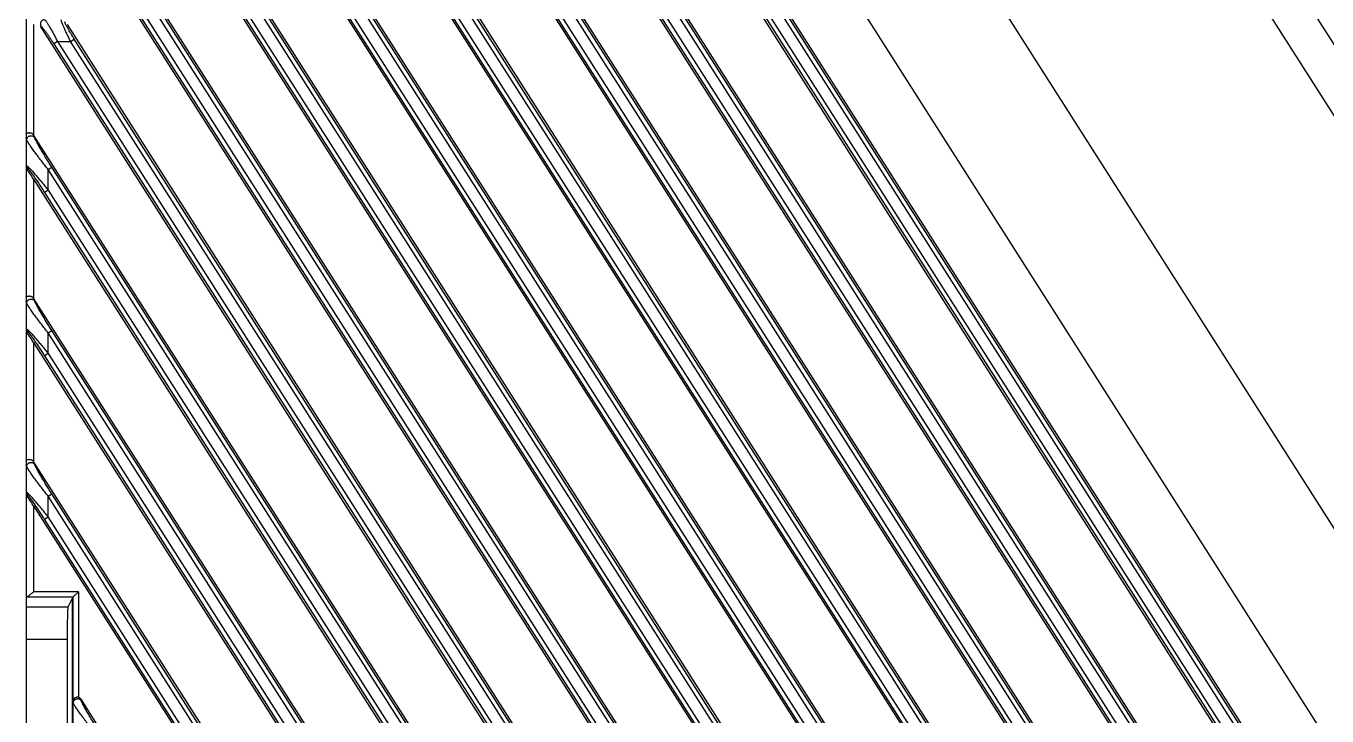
# Model space of a CAD drawing. Header units: millimetres. Extents: x 620 to 19791, y 2539 to 6969.
# Drawn here: x 2524.7 to 2644.8, y 3774.5 to 3838.2 of the extents above; entities that cross this region are included whole.
import ezdxf

# ---------------------------------------------------------------- set-up
doc = ezdxf.new("R2010")
doc.units = ezdxf.units.MM

msp = doc.modelspace()

# ---------------------------------------------------------------- linework, layer by layer
at = {"color": 7, "linetype": 'Continuous'}
for p, q in [((2524.70388, 3988.37829), (2524.70388, 3651.37829)), ((2567.99077, 3957.96458), (2646.33998, 3834.98095)), ((2527.09813, 3957.01259), (2719.04746, 3655.71251)), ((2691.47126, 3757.62498), (2565.76731, 3954.94065)), ((2543.2755, 3952.09196), (2731.41596, 3656.77059)), ((2711.99518, 3655.83875), (2525.43843, 3948.67418)), ((2710.40906, 3657.23921), (2526.75527, 3945.51792)), ((2710.74513, 3657.45331), (2527.09134, 3945.73202)), ((2525.40388, 3944.63387), (2709.46709, 3655.71251)), ((2526.41919, 3943.38777), (2708.85233, 3657.0251)), ((2526.75527, 3943.60187), (2709.1884, 3657.23921)), ((2702.39109, 3655.83875), (2525.43843, 3933.59879)), ((2700.80498, 3657.23921), (2526.75527, 3930.44253)), ((2701.14105, 3657.45331), (2527.09134, 3930.65663)), ((2525.40388, 3929.55848), (2699.86301, 3655.71251)), ((2526.75527, 3928.52648), (2699.58432, 3657.23921)), ((2526.41919, 3928.31238), (2699.24825, 3657.0251)), ((2695.50123, 3651.57829), (2525.43843, 3918.52341)), ((2693.94637, 3652.92968), (2526.75527, 3915.36714)), ((2694.28244, 3653.14378), (2527.09134, 3915.58124)), ((2525.40388, 3914.48309), (2692.89271, 3651.57829)), ((2692.38964, 3652.71558), (2526.41919, 3913.23699)), ((2692.72571, 3652.92968), (2526.75527, 3913.45109)), ((2685.89714, 3651.57829), (2525.43843, 3903.44802)), ((2684.34229, 3652.92968), (2526.75527, 3900.29175)), ((2684.67836, 3653.14378), (2527.09134, 3900.50586)), ((2525.40388, 3899.4077), (2683.28863, 3651.57829)), ((2682.78556, 3652.71558), (2526.41919, 3898.1616)), ((2683.12163, 3652.92968), (2526.75527, 3898.37571)), ((2676.29306, 3651.57829), (2525.43843, 3888.37263)), ((2675.07428, 3653.14378), (2527.09134, 3885.43047)), ((2674.73821, 3652.92968), (2526.75527, 3885.21637)), ((2673.18148, 3652.71558), (2526.41919, 3883.08622)), ((2673.51755, 3652.92968), (2526.75527, 3883.30032)), ((2529.53809, 3877.8429), (2673.68455, 3651.57829)), ((2666.68898, 3651.57829), (2529.78631, 3866.47244)), ((2529.53809, 3862.76751), (2661.44668, 3655.71251)), ((2665.13413, 3652.92968), (2531.06479, 3863.37637)), ((2665.4702, 3653.14378), (2531.40087, 3863.59047)), ((2663.5774, 3652.71558), (2530.72872, 3861.24622)), ((2663.91347, 3652.92968), (2531.06479, 3861.46032)), ((2654.37069, 3655.83875), (2529.78631, 3851.39705)), ((2652.78457, 3657.23921), (2531.06479, 3848.30098)), ((2653.12064, 3657.45331), (2531.40087, 3848.51509)), ((2529.53809, 3847.69212), (2651.8426, 3655.71251)), ((2530.72872, 3846.17083), (2651.22784, 3657.0251)), ((2531.06479, 3846.38494), (2651.56391, 3657.23921)), ((2525.40388, 3838.30325), (2525.40388, 3828.11801)), ((2526.00352, 3838.16491), (2642.23852, 3655.71251)), ((2526.00352, 3838.16491), (2526.08834, 3838.13249)), ((2644.76661, 3655.83875), (2528.5239, 3838.30325)), ((2527.59962, 3836.74878), (2527.26355, 3836.53468)), ((2527.26355, 3836.53468), (2641.62376, 3657.0251)), ((2527.59962, 3836.74878), (2641.95983, 3657.23921)), ((2527.59962, 3836.74878), (2528.82028, 3836.74878)), ((2528.82028, 3836.74878), (2529.15635, 3836.96288)), ((2643.18049, 3657.23921), (2528.82028, 3836.74878)), ((2643.51656, 3657.45331), (2529.15635, 3836.96288)), ((2524.76288, 3827.65458), (2524.70388, 3827.85698)), ((2524.76288, 3825.26288), (2524.76288, 3827.65458)), ((2525.49743, 3827.86868), (2525.43843, 3828.07108)), ((2635.16252, 3655.83875), (2525.43843, 3828.07108)), ((2524.70388, 3825.24569), (2524.76288, 3825.26288)), ((2524.71672, 3825.01714), (2524.82528, 3825.04878)), ((2525.40388, 3824.03076), (2525.40388, 3813.04262)), ((2525.40388, 3824.03076), (2632.63444, 3655.71251)), ((2526.75527, 3824.91481), (2527.09134, 3825.12892)), ((2526.75527, 3822.99877), (2526.75527, 3824.91481)), ((2633.57641, 3657.23921), (2526.75527, 3824.91481)), ((2633.91248, 3657.45331), (2527.09134, 3825.12892)), ((2526.75527, 3822.99877), (2526.41919, 3822.78466)), ((2526.75527, 3822.99877), (2632.35575, 3657.23921)), ((2526.41919, 3822.78466), (2632.01968, 3657.0251)), ((2524.76288, 3812.57919), (2524.70388, 3812.78159)), ((2524.76288, 3810.1875), (2524.76288, 3812.57919)), ((2525.49743, 3812.79329), (2525.43843, 3812.99569)), ((2625.55844, 3655.83875), (2525.43843, 3812.99569)), ((2524.70388, 3810.1703), (2524.76288, 3810.1875)), ((2524.71672, 3809.94175), (2524.82528, 3809.97339)), ((2526.75527, 3809.83943), (2527.09134, 3810.05353)), ((2526.75527, 3807.92338), (2526.75527, 3809.83943)), ((2623.97233, 3657.23921), (2526.75527, 3809.83943)), ((2624.3084, 3657.45331), (2527.09134, 3810.05353)), ((2525.40388, 3808.95538), (2525.40388, 3797.96723)), ((2525.40388, 3808.95538), (2623.03036, 3655.71251)), ((2526.75527, 3807.92338), (2526.41919, 3807.70928)), ((2526.41919, 3807.70928), (2622.4156, 3657.0251)), ((2526.75527, 3807.92338), (2622.75167, 3657.23921)), ((2524.76288, 3797.5038), (2524.70388, 3797.7062)), ((2525.49743, 3797.7179), (2525.43843, 3797.9203)), ((2618.66858, 3651.57829), (2525.43843, 3797.9203)), ((2524.76288, 3795.11211), (2524.76288, 3797.5038)), ((2524.76288, 3795.11211), (2524.70388, 3795.09491)), ((2524.71672, 3794.86636), (2524.82528, 3794.89801)), ((2526.75527, 3794.76404), (2527.09134, 3794.97814)), ((2526.75527, 3792.84799), (2526.75527, 3794.76404)), ((2617.11372, 3652.92968), (2526.75527, 3794.76404)), ((2617.44979, 3653.14378), (2527.09134, 3794.97814)), ((2525.40388, 3793.87999), (2525.40388, 3785.95334)), ((2525.40388, 3793.87999), (2616.06006, 3651.57829)), ((2526.41919, 3792.63389), (2526.75527, 3792.84799)), ((2615.89306, 3652.92968), (2526.75527, 3792.84799)), ((2615.55699, 3652.71558), (2526.41919, 3792.63389)), ((2529.53809, 3785.95334), (2525.40388, 3785.95334)), ((2529.53809, 3785.95334), (2529.03878, 3785.45402)), ((2529.53809, 3785.95334), (2529.53809, 3776.19691)), ((2528.57556, 3784.52729), (2524.70388, 3784.52729)), ((2529.03878, 3785.45402), (2524.74143, 3785.45402)), ((2529.03827, 3785.45334), (2528.57556, 3784.52729)), ((2528.95151, 3785.27971), (2528.95151, 3745.97688)), ((2529.03827, 3785.45334), (2529.03827, 3775.90033)), ((2528.50111, 3781.5314), (2524.70388, 3781.5314)), ((2528.50111, 3781.5314), (2528.50111, 3749.72519)), ((2529.80142, 3775.90249), (2529.78631, 3776.02011)), ((2609.06449, 3651.57829), (2529.78631, 3776.02011)), ((2529.06548, 3775.68839), (2529.03827, 3775.90033)), ((2529.06548, 3773.26492), (2529.06548, 3775.68839))]:
    msp.add_line(p, q, dxfattribs=at)
for centre, start, end in [((2525.16444, 3825.26378), 180.1282066, 212.3717934), ((2525.16444, 3810.1884), 180.1282066, 212.3717934), ((2525.16444, 3795.11301), 180.1281994, 212.3718006)]:
    msp.add_arc(centre, 0.40156, start, end, dxfattribs=at)
for centre, major_axis, ratio, start_param, end_param in [((2525.10541, 3827.84651), (-0.11727, 0.40235), 0.954439091, -1.274404564, -1.134442614), ((2525.40388, 3823.91678), (-0.69809, 1.10419), 0.046752518, -1.496980974, -0.118001159), ((2525.10541, 3812.77113), (-0.11727, 0.40235), 0.954439091, -1.274404564, -1.134442614), ((2525.40388, 3808.84139), (-0.69809, 1.10419), 0.046752518, -1.496980974, -0.118001159), ((2525.10541, 3797.69574), (-0.11727, 0.40235), 0.954439091, -1.274404564, -1.134442614), ((2525.40388, 3793.76601), (-0.69809, 1.10419), 0.046752518, -1.496980974, -0.118001159), ((2525.40388, 3785.44217), (0.7, 0), 0.052407779, 2.81259235, 3.141592654), ((2528.57967, 3781.5314), (0, 3), 0.026185922, 0.052359878, 1.570796327), ((2529.53809, 3785.45265), (0.5, 0), 0.052407779, 3.089232776, 3.115412715), ((2529.45115, 3775.7989), (-0.05201, 0.40504), 0.97951003, -1.123244938, -0.349372502)]:
    msp.add_ellipse(centre, major_axis=major_axis, ratio=ratio, start_param=start_param, end_param=end_param, dxfattribs=at)
for points, knots in [([(2526.42442, 3838.74604), (2526.38932, 3838.74579), (2526.31875, 3838.73576), (2526.22077, 3838.69331), (2526.13709, 3838.62649), (2526.07367, 3838.53998), (2526.03491, 3838.4399), (2526.02356, 3838.33322), (2526.04036, 3838.22752), (2526.06974, 3838.16236), (2526.08834, 3838.13249)], [0, 0, 0, 0, 0.124391307, 0.249104188, 0.374164231, 0.49947566, 0.624881582, 0.750199325, 0.87526245, 1, 1, 1, 1]), ([(2526.42442, 3838.74604), (2526.42645, 3838.74507), (2526.43072, 3838.74261), (2526.44011, 3838.73592), (2526.45326, 3838.72417), (2526.47054, 3838.70609), (2526.49019, 3838.68318), (2526.51213, 3838.65558), (2526.54619, 3838.61016), (2526.59344, 3838.54253), (2526.65497, 3838.44905), (2526.72316, 3838.34076), (2526.79716, 3838.21911), (2526.87613, 3838.08556), (2526.95929, 3837.94152), (2527.07726, 3837.73287), (2527.22967, 3837.45554), (2527.41466, 3837.10818), (2527.5379, 3836.86988), (2527.59962, 3836.74878)], [0, 0, 0, 0, 0.002908408, 0.006344798, 0.014865609, 0.025628895, 0.038625522, 0.053816253, 0.071144235, 0.111918859, 0.160312241, 0.215625893, 0.277141539, 0.344146948, 0.415950084, 0.491883982, 0.653614366, 0.824512977, 1, 1, 1, 1]), ([(2528.82028, 3836.74878), (2528.76005, 3836.86695), (2528.64255, 3837.10085), (2528.50071, 3837.39196), (2528.39319, 3837.61868), (2528.3179, 3837.78066), (2528.2476, 3837.93535), (2528.18308, 3838.08116), (2528.12512, 3838.21647), (2528.07447, 3838.3396), (2528.03189, 3838.44887), (2528.00231, 3838.53076), (2527.98344, 3838.58821), (2527.97245, 3838.62467), (2527.9639, 3838.65658), (2527.95783, 3838.68382), (2527.95466, 3838.70362), (2527.95357, 3838.71704), (2527.95344, 3838.72525), (2527.95395, 3838.73227), (2527.95532, 3838.73932), (2527.9575, 3838.74403), (2527.95965, 3838.74604)], [0, 0, 0, 0, 0.182099723, 0.359385614, 0.444610613, 0.526614486, 0.604640887, 0.677892865, 0.74554285, 0.806748775, 0.860681137, 0.906559451, 0.926261601, 0.94370547, 0.958835168, 0.971608917, 0.982013861, 0.98633733, 0.990086032, 0.993279909, 0.995954255, 1, 1, 1, 1]), ([(2529.15635, 3836.96288), (2529.0978, 3837.05479), (2528.98318, 3837.23725), (2528.81832, 3837.5076), (2528.66598, 3837.7662), (2528.5503, 3837.97116), (2528.46874, 3838.1227), (2528.41672, 3838.22325), (2528.3786, 3838.30088), (2528.35244, 3838.35732), (2528.3359, 3838.39476), (2528.32176, 3838.42878), (2528.31009, 3838.4592), (2528.30098, 3838.48587), (2528.29444, 3838.50867), (2528.29052, 3838.5275), (2528.28929, 3838.54077), (2528.28994, 3838.54926), (2528.29108, 3838.55412), (2528.29293, 3838.558), (2528.29474, 3838.55996), (2528.29572, 3838.56069)], [0, 0, 0, 0, 0.178962945, 0.353850398, 0.520013383, 0.671842544, 0.740323734, 0.802617235, 0.857752939, 0.882337188, 0.904778405, 0.924973914, 0.942829716, 0.95827255, 0.971250826, 0.981751979, 0.989831845, 0.993022113, 0.995709089, 0.997985062, 1, 1, 1, 1]), ([(2526.08834, 3838.13249), (2526.09286, 3838.13076), (2526.10272, 3838.12537), (2526.11818, 3838.11424), (2526.1362, 3838.09899), (2526.15666, 3838.07973), (2526.17946, 3838.05659), (2526.2146, 3838.0188), (2526.26317, 3837.96281), (2526.3262, 3837.88581), (2526.39554, 3837.79731), (2526.47027, 3837.69866), (2526.54952, 3837.59111), (2526.6325, 3837.47584), (2526.7493, 3837.31024), (2526.89955, 3837.09124), (2527.0816, 3836.81757), (2527.20285, 3836.62995), (2527.26355, 3836.53468)], [0, 0, 0, 0, 0.007283416, 0.016839677, 0.028704904, 0.042846512, 0.059200717, 0.077685031, 0.120655044, 0.170945891, 0.227724778, 0.290184421, 0.357567317, 0.429174258, 0.50436102, 0.663146931, 0.829654271, 1, 1, 1, 1]), ([(2525.40388, 3828.11801), (2525.38831, 3828.1364), (2525.35417, 3828.17063), (2525.29598, 3828.21316), (2525.23309, 3828.24639), (2525.16794, 3828.27034), (2525.10283, 3828.28558), (2525.03972, 3828.29303), (2524.98013, 3828.29391), (2524.92516, 3828.28957), (2524.88275, 3828.2826), (2524.85166, 3828.27574), (2524.82432, 3828.2688), (2524.79915, 3828.26141), (2524.77608, 3828.25437), (2524.76114, 3828.25003), (2524.74785, 3828.24676), (2524.73619, 3828.24494), (2524.72606, 3828.24501), (2524.7174, 3828.24783), (2524.71077, 3828.25394), (2524.70655, 3828.26289), (2524.70428, 3828.27422), (2524.70388, 3828.28258), (2524.70388, 3828.28712)], [0, 0, 0, 0, 0.092091584, 0.18383006, 0.274482035, 0.363041136, 0.448375981, 0.529457334, 0.605459136, 0.675765516, 0.739913312, 0.769538877, 0.797439263, 0.847676339, 0.869773536, 0.889640795, 0.907106864, 0.922074282, 0.934647364, 0.945488639, 0.956056535, 0.968086801, 0.982675139, 1, 1, 1, 1]), ([(2524.76288, 3827.65458), (2524.76341, 3827.67495), (2524.76788, 3827.71582), (2524.78454, 3827.77533), (2524.81075, 3827.83178), (2524.84582, 3827.88372), (2524.88886, 3827.92984), (2524.93878, 3827.96899), (2524.99432, 3828.00019), (2525.05407, 3828.02265), (2525.11653, 3828.03581), (2525.18013, 3828.03934), (2525.24327, 3828.03314), (2525.30435, 3828.01737), (2525.36184, 3827.99241), (2525.41427, 3827.95888), (2525.4603, 3827.91764), (2525.48603, 3827.88558), (2525.49743, 3827.86868)], [0, 0, 0, 0, 0.061113458, 0.12261373, 0.184534261, 0.2469212, 0.30974327, 0.37293634, 0.436397821, 0.5, 0.563602179, 0.62706366, 0.69025673, 0.7530788, 0.815465739, 0.87738627, 0.938886542, 1, 1, 1, 1]), ([(2526.75527, 3824.91481), (2526.64891, 3825.04838), (2526.4383, 3825.31503), (2526.1283, 3825.71408), (2525.87633, 3826.04425), (2525.68101, 3826.30421), (2525.54016, 3826.49386), (2525.40468, 3826.67871), (2525.27578, 3826.85734), (2525.15503, 3827.02789), (2525.04448, 3827.18788), (2524.9604, 3827.31359), (2524.9006, 3827.40648), (2524.86185, 3827.46866), (2524.8282, 3827.525), (2524.80025, 3827.57471), (2524.78118, 3827.61182), (2524.76948, 3827.63764), (2524.76485, 3827.64917), (2524.76288, 3827.65458)], [0, 0, 0, 0, 0.151037074, 0.300586009, 0.447016423, 0.518438802, 0.588236995, 0.655992416, 0.721177772, 0.783100586, 0.840847843, 0.893204992, 0.916878801, 0.938573395, 0.958017937, 0.974928192, 0.989012838, 0.994909412, 1, 1, 1, 1]), ([(2527.09134, 3825.12892), (2527.00891, 3825.2583), (2526.84555, 3825.51678), (2526.60476, 3825.90393), (2526.40847, 3826.22498), (2526.25547, 3826.479), (2526.14416, 3826.66585), (2526.03623, 3826.84934), (2525.93246, 3827.02835), (2525.83396, 3827.20137), (2525.74224, 3827.36622), (2525.67143, 3827.49745), (2525.62015, 3827.59597), (2525.5862, 3827.66322), (2525.55631, 3827.72489), (2525.53117, 3827.77988), (2525.51391, 3827.82113), (2525.50334, 3827.84987), (2525.49917, 3827.86269), (2525.49743, 3827.86868)], [0, 0, 0, 0, 0.145071419, 0.289149319, 0.431131403, 0.500907905, 0.569566999, 0.636803189, 0.702211068, 0.765230321, 0.825074156, 0.880596389, 0.906233317, 0.930093612, 0.951832194, 0.971044404, 0.987263898, 0.994098678, 1, 1, 1, 1]), ([(2524.76288, 3825.26288), (2524.76487, 3825.26335), (2524.76981, 3825.26316), (2524.77783, 3825.26067), (2524.78756, 3825.25602), (2524.79898, 3825.24919), (2524.81209, 3825.2402), (2524.83305, 3825.22438), (2524.86284, 3825.19936), (2524.90242, 3825.16339), (2524.94712, 3825.12047), (2524.99633, 3825.07128), (2525.0495, 3825.0165), (2525.1061, 3824.95677), (2525.18746, 3824.86921), (2525.29451, 3824.7511), (2525.42777, 3824.60058), (2525.56669, 3824.44073), (2525.70974, 3824.27362), (2525.85575, 3824.10083), (2526.00384, 3823.92358), (2526.15333, 3823.74285), (2526.30366, 3823.55941), (2526.50501, 3823.31158), (2526.65533, 3823.12426), (2526.75527, 3822.99877)], [0, 0, 0, 0, 0.002035539, 0.004765054, 0.008306015, 0.012701076, 0.017956175, 0.024063263, 0.03874547, 0.05651958, 0.07710574, 0.100208368, 0.125538478, 0.152824579, 0.181822412, 0.244101604, 0.310932732, 0.381226985, 0.45416706, 0.52912415, 0.605618642, 0.68327128, 0.761769829, 0.840872009, 1, 1, 1, 1]), ([(2524.70388, 3825.01557), (2524.70388, 3825.01639), (2524.70397, 3825.01785), (2524.70452, 3825.01977), (2524.70558, 3825.02113), (2524.70719, 3825.02169), (2524.70911, 3825.02144), (2524.71134, 3825.02057), (2524.71394, 3825.0191), (2524.71575, 3825.01785), (2524.71672, 3825.01714)], [0, 0, 0, 0, 0.134296037, 0.239838245, 0.32533598, 0.408087563, 0.508250413, 0.637794332, 0.801269639, 1, 1, 1, 1]), ([(2524.82528, 3825.04878), (2524.82705, 3825.0493), (2524.83024, 3825.04904), (2524.83444, 3825.04766), (2524.84001, 3825.04506), (2524.84793, 3825.03991), (2524.85847, 3825.03155), (2524.87058, 3825.02064), (2524.88417, 3825.00728), (2524.89915, 3824.99159), (2524.92186, 3824.96661), (2524.95284, 3824.93046), (2524.99258, 3824.88174), (2525.03566, 3824.82697), (2525.08148, 3824.76709), (2525.12954, 3824.70289), (2525.19732, 3824.61071), (2525.28503, 3824.48872), (2525.3927, 3824.3357), (2525.50327, 3824.17585), (2525.6158, 3824.01086), (2525.72962, 3823.84194), (2525.84426, 3823.67001), (2525.95935, 3823.49574), (2526.07461, 3823.31968), (2526.22843, 3823.08279), (2526.34307, 3822.90416), (2526.41919, 3822.78466)], [0, 0, 0, 0, 0.001987669, 0.00327679, 0.004800626, 0.008605147, 0.013450903, 0.019327774, 0.026205715, 0.034036142, 0.042763543, 0.062675157, 0.08546493, 0.110691162, 0.137955345, 0.16693249, 0.197335987, 0.261568131, 0.3292677, 0.399485999, 0.471568467, 0.545042064, 0.619552221, 0.694836565, 0.770679512, 0.846920223, 1, 1, 1, 1]), ([(2525.40388, 3813.04262), (2525.38831, 3813.06101), (2525.35417, 3813.09524), (2525.29598, 3813.13777), (2525.23309, 3813.171), (2525.16795, 3813.19495), (2525.10284, 3813.21019), (2525.03972, 3813.21764), (2524.98013, 3813.21853), (2524.92516, 3813.21419), (2524.88275, 3813.20722), (2524.85166, 3813.20035), (2524.82432, 3813.19341), (2524.79915, 3813.18602), (2524.77607, 3813.17898), (2524.76114, 3813.17464), (2524.74784, 3813.17137), (2524.73619, 3813.16955), (2524.72606, 3813.16963), (2524.7174, 3813.17244), (2524.71078, 3813.17855), (2524.70655, 3813.1875), (2524.70428, 3813.19883), (2524.70388, 3813.20719), (2524.70388, 3813.21173)], [0, 0, 0, 0, 0.092090402, 0.183826898, 0.274477817, 0.363035691, 0.448369191, 0.529449109, 0.605452074, 0.675762372, 0.739914311, 0.769541409, 0.797442952, 0.847680235, 0.869776058, 0.889643181, 0.907108643, 0.922075205, 0.93464812, 0.945488891, 0.95605748, 0.968087074, 0.982674967, 1, 1, 1, 1]), ([(2524.76288, 3812.57919), (2524.76341, 3812.59956), (2524.76788, 3812.64043), (2524.78454, 3812.69994), (2524.81075, 3812.75639), (2524.84582, 3812.80833), (2524.88886, 3812.85445), (2524.93878, 3812.89361), (2524.99432, 3812.9248), (2525.05407, 3812.94726), (2525.11653, 3812.96042), (2525.18013, 3812.96395), (2525.24327, 3812.95776), (2525.30435, 3812.94198), (2525.36184, 3812.91702), (2525.41427, 3812.88349), (2525.4603, 3812.84225), (2525.48603, 3812.81019), (2525.49743, 3812.79329)], [0, 0, 0, 0, 0.061113458, 0.12261373, 0.184534261, 0.2469212, 0.30974327, 0.37293634, 0.436397821, 0.5, 0.563602179, 0.62706366, 0.69025673, 0.7530788, 0.815465739, 0.87738627, 0.938886542, 1, 1, 1, 1]), ([(2526.75527, 3809.83943), (2526.64891, 3809.97299), (2526.4383, 3810.23964), (2526.1283, 3810.6387), (2525.87633, 3810.96886), (2525.68101, 3811.22883), (2525.54016, 3811.41848), (2525.40468, 3811.60333), (2525.27578, 3811.78195), (2525.15503, 3811.9525), (2525.04448, 3812.11249), (2524.9604, 3812.2382), (2524.9006, 3812.33109), (2524.86185, 3812.39327), (2524.8282, 3812.44961), (2524.80025, 3812.49932), (2524.78118, 3812.53643), (2524.76948, 3812.56225), (2524.76485, 3812.57378), (2524.76288, 3812.57919)], [0, 0, 0, 0, 0.151037074, 0.300586009, 0.447016423, 0.518438802, 0.588236995, 0.655992416, 0.721177772, 0.783100586, 0.840847843, 0.893204992, 0.916878801, 0.938573395, 0.958017937, 0.974928192, 0.989012838, 0.994909412, 1, 1, 1, 1]), ([(2527.09134, 3810.05353), (2527.00891, 3810.18291), (2526.84555, 3810.44139), (2526.60476, 3810.82854), (2526.40847, 3811.14959), (2526.25547, 3811.40361), (2526.14416, 3811.59047), (2526.03623, 3811.77395), (2525.93246, 3811.95297), (2525.83396, 3812.12599), (2525.74224, 3812.29083), (2525.67143, 3812.42207), (2525.62015, 3812.52058), (2525.5862, 3812.58783), (2525.55631, 3812.64951), (2525.53117, 3812.70449), (2525.51391, 3812.74574), (2525.50334, 3812.77448), (2525.49917, 3812.7873), (2525.49743, 3812.79329)], [0, 0, 0, 0, 0.145071419, 0.289149319, 0.431131403, 0.500907905, 0.569566999, 0.636803189, 0.702211068, 0.765230321, 0.825074156, 0.880596389, 0.906233317, 0.930093612, 0.951832194, 0.971044404, 0.987263898, 0.994098678, 1, 1, 1, 1]), ([(2524.70388, 3809.94019), (2524.70388, 3809.941), (2524.70397, 3809.94246), (2524.70452, 3809.94438), (2524.70558, 3809.94574), (2524.70719, 3809.94631), (2524.70911, 3809.94605), (2524.71134, 3809.94518), (2524.71394, 3809.94371), (2524.71575, 3809.94246), (2524.71672, 3809.94175)], [0, 0, 0, 0, 0.134296037, 0.239838245, 0.32533598, 0.408087563, 0.508250413, 0.637794332, 0.801269639, 1, 1, 1, 1]), ([(2524.76288, 3810.1875), (2524.76487, 3810.18796), (2524.76981, 3810.18777), (2524.77783, 3810.18528), (2524.78756, 3810.18064), (2524.79898, 3810.1738), (2524.81209, 3810.16481), (2524.83305, 3810.14899), (2524.86284, 3810.12398), (2524.90242, 3810.08801), (2524.94712, 3810.04508), (2524.99633, 3809.99589), (2525.0495, 3809.94111), (2525.1061, 3809.88139), (2525.18746, 3809.79382), (2525.29451, 3809.67571), (2525.42777, 3809.52519), (2525.56669, 3809.36534), (2525.70974, 3809.19823), (2525.85575, 3809.02544), (2526.00384, 3808.84819), (2526.15333, 3808.66746), (2526.30366, 3808.48402), (2526.50501, 3808.23619), (2526.65533, 3808.04888), (2526.75527, 3807.92338)], [0, 0, 0, 0, 0.002035539, 0.004765054, 0.008306015, 0.012701076, 0.017956175, 0.024063263, 0.03874547, 0.05651958, 0.07710574, 0.100208368, 0.125538478, 0.152824579, 0.181822412, 0.244101604, 0.310932732, 0.381226985, 0.45416706, 0.52912415, 0.605618642, 0.68327128, 0.761769829, 0.840872009, 1, 1, 1, 1]), ([(2524.82528, 3809.97339), (2524.82705, 3809.97391), (2524.83024, 3809.97365), (2524.83444, 3809.97227), (2524.84001, 3809.96967), (2524.84793, 3809.96452), (2524.85847, 3809.95617), (2524.87058, 3809.94526), (2524.88417, 3809.93189), (2524.89915, 3809.9162), (2524.92186, 3809.89122), (2524.95284, 3809.85508), (2524.99258, 3809.80635), (2525.03566, 3809.75159), (2525.08148, 3809.6917), (2525.12954, 3809.6275), (2525.19732, 3809.53533), (2525.28503, 3809.41333), (2525.3927, 3809.26031), (2525.50327, 3809.10046), (2525.6158, 3808.93547), (2525.72962, 3808.76655), (2525.84426, 3808.59462), (2525.95935, 3808.42036), (2526.07461, 3808.24429), (2526.22843, 3808.0074), (2526.34307, 3807.82877), (2526.41919, 3807.70928)], [0, 0, 0, 0, 0.001987669, 0.00327679, 0.004800626, 0.008605147, 0.013450903, 0.019327774, 0.026205715, 0.034036142, 0.042763543, 0.062675157, 0.08546493, 0.110691162, 0.137955345, 0.16693249, 0.197335987, 0.261568131, 0.3292677, 0.399485999, 0.471568467, 0.545042064, 0.619552221, 0.694836565, 0.770679512, 0.846920223, 1, 1, 1, 1]), ([(2525.40388, 3797.96723), (2525.38831, 3797.98562), (2525.35417, 3798.01985), (2525.29598, 3798.06238), (2525.23309, 3798.09561), (2525.16794, 3798.11957), (2525.10283, 3798.1348), (2525.03972, 3798.14226), (2524.98013, 3798.14314), (2524.92516, 3798.1388), (2524.88275, 3798.13183), (2524.85166, 3798.12496), (2524.82432, 3798.11802), (2524.79915, 3798.11063), (2524.77608, 3798.1036), (2524.76114, 3798.09925), (2524.74785, 3798.09599), (2524.73619, 3798.09416), (2524.72606, 3798.09424), (2524.7174, 3798.09706), (2524.71077, 3798.10316), (2524.70655, 3798.11211), (2524.70428, 3798.12344), (2524.70388, 3798.13181), (2524.70388, 3798.13634)], [0, 0, 0, 0, 0.092091584, 0.18383006, 0.274482035, 0.363041136, 0.448375981, 0.529457334, 0.605459136, 0.675765516, 0.739913312, 0.769538877, 0.797439263, 0.847676339, 0.869773536, 0.889640795, 0.907106864, 0.922074282, 0.934647364, 0.945488639, 0.956056535, 0.968086801, 0.982675139, 1, 1, 1, 1]), ([(2524.76288, 3797.5038), (2524.76341, 3797.52418), (2524.76788, 3797.56504), (2524.78454, 3797.62456), (2524.81075, 3797.68101), (2524.84582, 3797.73294), (2524.88886, 3797.77907), (2524.93878, 3797.81822), (2524.99432, 3797.84941), (2525.05407, 3797.87187), (2525.11653, 3797.88504), (2525.18013, 3797.88856), (2525.24327, 3797.88237), (2525.30435, 3797.86659), (2525.36184, 3797.84163), (2525.41427, 3797.80811), (2525.4603, 3797.76686), (2525.48603, 3797.7348), (2525.49743, 3797.7179)], [0, 0, 0, 0, 0.061113458, 0.12261373, 0.184534261, 0.2469212, 0.30974327, 0.37293634, 0.436397821, 0.5, 0.563602179, 0.62706366, 0.69025673, 0.7530788, 0.815465739, 0.87738627, 0.938886542, 1, 1, 1, 1]), ([(2527.09134, 3794.97814), (2527.00891, 3795.10753), (2526.84555, 3795.36601), (2526.60476, 3795.75315), (2526.40847, 3796.0742), (2526.25547, 3796.32822), (2526.14416, 3796.51508), (2526.03623, 3796.69856), (2525.93246, 3796.87758), (2525.83396, 3797.0506), (2525.74224, 3797.21544), (2525.67143, 3797.34668), (2525.62015, 3797.44519), (2525.5862, 3797.51244), (2525.55631, 3797.57412), (2525.53117, 3797.62911), (2525.51391, 3797.67036), (2525.50334, 3797.6991), (2525.49917, 3797.71191), (2525.49743, 3797.7179)], [0, 0, 0, 0, 0.145071419, 0.289149319, 0.431131403, 0.500907905, 0.569566999, 0.636803189, 0.702211068, 0.765230321, 0.825074156, 0.880596389, 0.906233317, 0.930093612, 0.951832194, 0.971044404, 0.987263898, 0.994098678, 1, 1, 1, 1]), ([(2526.75527, 3794.76404), (2526.64891, 3794.8976), (2526.4383, 3795.16425), (2526.1283, 3795.56331), (2525.87633, 3795.89347), (2525.68101, 3796.15344), (2525.54016, 3796.34309), (2525.40468, 3796.52794), (2525.27578, 3796.70657), (2525.15503, 3796.87711), (2525.04448, 3797.0371), (2524.9604, 3797.16281), (2524.9006, 3797.2557), (2524.86185, 3797.31788), (2524.8282, 3797.37423), (2524.80025, 3797.42393), (2524.78118, 3797.46104), (2524.76948, 3797.48686), (2524.76485, 3797.49839), (2524.76288, 3797.5038)], [0, 0, 0, 0, 0.151037074, 0.300586009, 0.447016423, 0.518438802, 0.588236995, 0.655992416, 0.721177772, 0.783100586, 0.840847843, 0.893204992, 0.916878801, 0.938573395, 0.958017937, 0.974928192, 0.989012838, 0.994909412, 1, 1, 1, 1]), ([(2524.70388, 3794.8648), (2524.70388, 3794.86561), (2524.70397, 3794.86707), (2524.70452, 3794.86899), (2524.70558, 3794.87036), (2524.70719, 3794.87092), (2524.70911, 3794.87066), (2524.71134, 3794.8698), (2524.71394, 3794.86832), (2524.71575, 3794.86708), (2524.71672, 3794.86636)], [0, 0, 0, 0, 0.134296036, 0.239838243, 0.325335977, 0.408087562, 0.50825041, 0.637794329, 0.801269638, 1, 1, 1, 1]), ([(2526.75527, 3792.84799), (2526.65533, 3792.97349), (2526.50501, 3793.16079), (2526.30367, 3793.40862), (2526.15334, 3793.59207), (2526.00384, 3793.7728), (2525.85575, 3793.95005), (2525.70974, 3794.12285), (2525.5667, 3794.28995), (2525.42778, 3794.4498), (2525.29452, 3794.60032), (2525.18747, 3794.71842), (2525.10611, 3794.80599), (2525.04952, 3794.86571), (2524.99635, 3794.92049), (2524.94713, 3794.96968), (2524.90243, 3795.01261), (2524.86285, 3795.04858), (2524.83306, 3795.07359), (2524.8121, 3795.08942), (2524.79899, 3795.09841), (2524.78757, 3795.10525), (2524.77783, 3795.10989), (2524.76981, 3795.11238), (2524.76488, 3795.11257), (2524.76288, 3795.11211)], [0, 0, 0, 0, 0.159124744, 0.238222979, 0.3167265, 0.394380548, 0.470877811, 0.54583407, 0.618770414, 0.689065014, 0.755895933, 0.818173308, 0.847169153, 0.87445606, 0.899785464, 0.922888572, 0.943474921, 0.961249781, 0.975933277, 0.982041024, 0.987297009, 0.991692869, 0.99523433, 0.997964236, 1, 1, 1, 1]), ([(2526.41919, 3792.63389), (2526.34307, 3792.75338), (2526.22843, 3792.93201), (2526.07461, 3793.1689), (2525.95935, 3793.34497), (2525.84425, 3793.51924), (2525.72961, 3793.69118), (2525.61579, 3793.86009), (2525.50326, 3794.02508), (2525.39269, 3794.18494), (2525.28503, 3794.33795), (2525.19731, 3794.45994), (2525.12954, 3794.55211), (2525.08148, 3794.61631), (2525.03566, 3794.67619), (2524.99259, 3794.73096), (2524.95285, 3794.77968), (2524.92187, 3794.81583), (2524.89916, 3794.84081), (2524.88418, 3794.8565), (2524.87059, 3794.86986), (2524.85848, 3794.88077), (2524.84793, 3794.88913), (2524.84001, 3794.89428), (2524.83444, 3794.89688), (2524.83024, 3794.89826), (2524.82705, 3794.89852), (2524.82528, 3794.89801)], [0, 0, 0, 0, 0.153079448, 0.229317554, 0.305164212, 0.380450689, 0.454964738, 0.528435834, 0.600518603, 0.67073789, 0.738433913, 0.802662998, 0.833067741, 0.862041987, 0.88930657, 0.914531431, 0.937320793, 0.95723225, 0.965960001, 0.973790902, 0.980669342, 0.986547006, 0.991393683, 0.995198729, 0.996722783, 0.998012097, 1, 1, 1, 1]), ([(2524.74143, 3785.45402), (2524.74512, 3785.45459), (2524.75297, 3785.45644), (2524.76517, 3785.46068), (2524.77854, 3785.46648), (2524.79872, 3785.4766), (2524.82617, 3785.49267), (2524.86126, 3785.51562), (2524.8992, 3785.54233), (2524.95444, 3785.58321), (2525.02717, 3785.63999), (2525.11753, 3785.71327), (2525.21132, 3785.79106), (2525.30713, 3785.87157), (2525.37151, 3785.92598), (2525.40388, 3785.95334)], [0, 0, 0, 0, 0.013462668, 0.028957857, 0.046471397, 0.065931927, 0.11024824, 0.160922154, 0.216932703, 0.277360522, 0.408428567, 0.54924833, 0.696374455, 0.847320001, 1, 1, 1, 1]), ([(2529.53809, 3776.19691), (2529.50378, 3776.20488), (2529.43464, 3776.21282), (2529.33451, 3776.20264), (2529.24546, 3776.17427), (2529.17137, 3776.13244), (2529.11346, 3776.08137), (2529.07175, 3776.02419), (2529.0459, 3775.96334), (2529.03903, 3775.92105), (2529.03827, 3775.90033)], [0, 0, 0, 0, 0.160898891, 0.31474151, 0.456494183, 0.584742059, 0.700637927, 0.806544558, 0.905309301, 1, 1, 1, 1]), ([(2529.06548, 3775.68839), (2529.06559, 3775.70931), (2529.06926, 3775.75126), (2529.0849, 3775.81246), (2529.1103, 3775.87048), (2529.14478, 3775.92383), (2529.18748, 3775.97114), (2529.23728, 3776.0112), (2529.29292, 3776.04299), (2529.35296, 3776.0657), (2529.41588, 3776.07875), (2529.48006, 3776.08181), (2529.54387, 3776.07481), (2529.60568, 3776.05791), (2529.6639, 3776.03154), (2529.71705, 3775.99638), (2529.76374, 3775.95334), (2529.78984, 3775.92003), (2529.80142, 3775.90249)], [0, 0, 0, 0, 0.06177083, 0.123674439, 0.185723906, 0.247974431, 0.3104293, 0.373081266, 0.435900613, 0.49884135, 0.561845716, 0.624849654, 0.68778886, 0.750604943, 0.813254342, 0.87569984, 0.937956222, 1, 1, 1, 1]), ([(2531.06479, 3772.92404), (2530.95522, 3773.06165), (2530.73834, 3773.33631), (2530.47118, 3773.68048), (2530.26193, 3773.95382), (2530.10909, 3774.15548), (2529.96026, 3774.354), (2529.81632, 3774.54836), (2529.67837, 3774.73728), (2529.54782, 3774.9191), (2529.42655, 3775.0916), (2529.3328, 3775.22863), (2529.26456, 3775.33142), (2529.21896, 3775.40183), (2529.17807, 3775.46696), (2529.1425, 3775.52603), (2529.11288, 3775.57819), (2529.09261, 3775.61714), (2529.08013, 3775.64425), (2529.07325, 3775.66105), (2529.06833, 3775.67545), (2529.06613, 3775.68436), (2529.06548, 3775.68839)], [0, 0, 0, 0, 0.154444859, 0.307269544, 0.382533646, 0.456692191, 0.52943177, 0.600376546, 0.669045379, 0.734822303, 0.796896867, 0.854183322, 0.880594566, 0.90522606, 0.927826933, 0.948110369, 0.965769362, 0.980484736, 0.986645774, 0.99196471, 0.99641901, 1, 1, 1, 1]), ([(2531.40087, 3773.13815), (2531.31619, 3773.27106), (2531.14843, 3773.53656), (2530.94178, 3773.86904), (2530.77945, 3774.13372), (2530.66022, 3774.32999), (2530.54349, 3774.52414), (2530.42981, 3774.71545), (2530.31985, 3774.90297), (2530.21455, 3775.08542), (2530.1152, 3775.26097), (2530.03731, 3775.40213), (2529.97961, 3775.50965), (2529.94021, 3775.58475), (2529.9043, 3775.65522), (2529.8725, 3775.72008), (2529.84554, 3775.77816), (2529.82684, 3775.82191), (2529.81518, 3775.85256), (2529.80868, 3775.87166), (2529.80405, 3775.88797), (2529.80199, 3775.89799), (2529.80142, 3775.90249)], [0, 0, 0, 0, 0.147854189, 0.294636177, 0.36726447, 0.439153357, 0.510087733, 0.579799187, 0.647935342, 0.714028458, 0.777424539, 0.837179966, 0.865280152, 0.891898251, 0.916747549, 0.939475094, 0.959663475, 0.976821302, 0.984100961, 0.990426539, 0.995740763, 1, 1, 1, 1])]:
    msp.add_open_spline(points, degree=3, knots=knots, dxfattribs=at)

doc.saveas('drawing.dxf')
